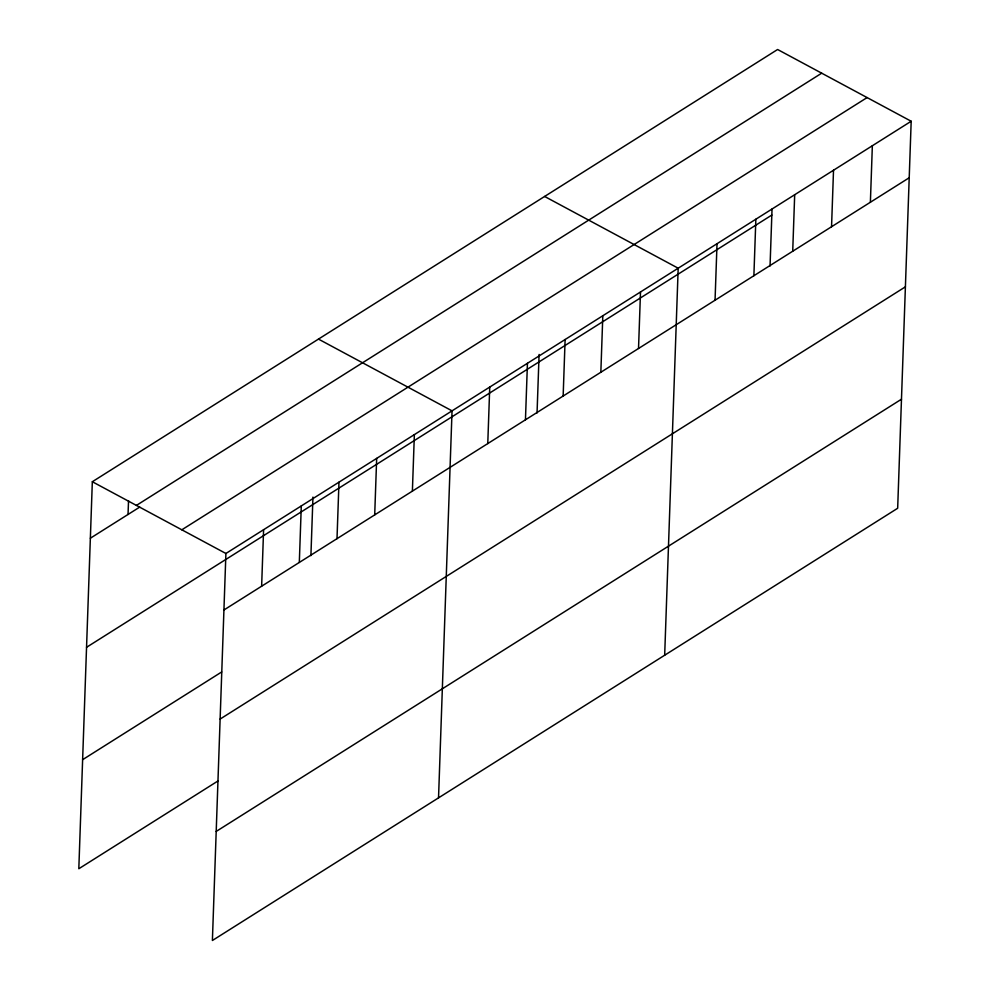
<?xml version="1.0" encoding="UTF-8"?>
<svg xmlns="http://www.w3.org/2000/svg" width="990" height="990" viewBox="0 0 990 990"><rect width="100%" height="100%" fill="white"/><g stroke="black" fill="none" stroke-linecap="round" stroke-linejoin="round"><path stroke-width="1.49" d="M911.184 121.25L225.906 553.484L212.392 940.5L897.67 508.266L911.184 121.25L777.608 49.5L92.33 481.734L78.816 868.75L217.874 781.036M128.044 514.454L128.527 500.717M261.632 586.216L263.6 529.712M299.314 562.444L301.294 505.94M310.91 555.613L312.951 497.091M337.008 538.671L338.976 482.167M374.703 514.899L376.67 458.395M412.385 491.127L414.364 434.622M438.533 797.866L452.046 410.85L318.471 339.1M487.773 443.582L489.741 387.078M525.455 419.81L527.435 363.305M537.05 412.966L539.092 354.457M563.149 396.037L565.117 339.533M600.843 372.265L602.811 315.76M638.525 348.492L640.505 291.988M664.674 655.232L678.187 268.216L544.611 196.453M715.052 300.218L717.02 243.726M753.885 275.727L755.853 219.223M770.047 266.013L772.039 209.014M792.718 251.237L794.685 194.733M831.551 226.747L833.518 170.243M870.383 202.245L872.351 145.753M136.41 505.407L821.688 73.186M90.35 538.226L139.739 507.078M181.826 529.811L867.104 97.577M86.551 647.299L771.829 215.065M223.938 609.989L909.216 177.754M82.628 759.677L221.686 671.962M220.126 719.062L905.404 286.828M216.204 831.427L901.482 399.205M92.33 481.734L225.906 553.484"/></g></svg>
